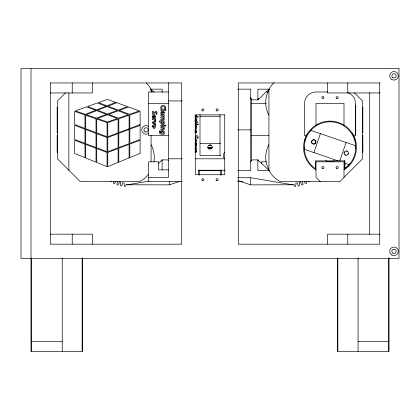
<?xml version="1.0" encoding="UTF-8"?>
<svg xmlns="http://www.w3.org/2000/svg" width="420" height="420" viewBox="0 0 420 420"><rect width="100%" height="100%" fill="white"/><g stroke="black" fill="none" stroke-linecap="round" stroke-linejoin="round"><path stroke-width="0.63" d="M344.799 168.499L344.815 160.871L344.799 168.499L348.274 165.622L350.401 163.191M344.075 152.996L344.389 151.977M348.353 153.2L348.044 154.219M117.579 181.388L116.97 184.06A0.714 0.714 0 0 0 117.422 184.963A0.714 0.714 0 0 0 118.325 184.517L119.527 181.907L120.803 182.249L120.54 185.11A0.714 0.714 0 0 0 121.102 185.95A0.714 0.714 0 0 0 121.942 185.388L122.75 182.774L124.105 182.952L124.21 185.687A0.714 0.714 0 0 0 124.877 186.448A0.714 0.714 0 0 0 125.638 185.782L125.816 184.753L169.281 184.879L179.078 181.613M195.022 120.425C195.163 118.755 196.712 118.965 195.878 120.498L196.644 120.498C197.19 119.495 196.392 117.49 195.095 118.409M195.079 152.407C197.358 152.586 197.284 148.633 195.022 148.848M304.075 142.364L306.175 136.08L307.797 133.182M313.913 152.57L320.413 133.655M339.764 160.876L346.091 142.475M113.972 181.472L113.573 182.548A0.714 0.714 0 0 0 113.899 183.509A0.714 0.714 0 0 0 114.854 183.183L115.731 181.792M195.037 142.884L196.697 142.884L196.697 143.855L196.072 143.855L196.586 144.207L196.718 145.005L195.815 145.005L195.857 144.275L194.975 143.855M250.719 97.724A2.373 2.373 0 0 0 252.861 99.871L257.864 99.871L257.864 89.156L269.173 89.156L266.647 95.251A27.505 27.505 0 0 0 268.774 114.98M195.132 137.114C195.689 134.054 199.316 136.038 197.93 138.411L197.001 138.411C197.978 135.581 195.899 136.967 195.09 138.547M161.422 160.949L162.136 159.878L167.139 159.878A2.42 2.42 0 0 1 168.588 160.571M258.935 98.264L257.864 99.871L269.173 89.156M309.603 131.859L311.729 129.428A25.72 25.72 0 0 1 349.209 130.426A25.72 25.72 0 0 1 345.86 167.769M65.662 92.71L57.435 100.942L57.435 158.807L80.294 181.666L139.582 181.666L140.695 181.104A27.505 27.505 0 0 0 148.449 174.316M158.366 163.448L162.136 159.878L162.136 169.964M317.452 124.262L314.638 126.016A26.434 26.434 0 0 0 314.291 168.782L315.998 169.885M344.001 169.885L345.366 169.034A26.434 26.434 0 0 0 345.707 126.268L342.919 124.467A26.434 26.434 0 0 0 317.447 124.262M195.037 145.661L196.697 145.068L196.697 146.108L195.127 146.564M126.782 184.879L148.675 181.204M237.862 180.595L250.719 184.879L294.184 184.753L294.362 185.782A0.714 0.714 0 0 0 295.123 186.448A0.714 0.714 0 0 0 295.79 185.687L295.895 182.952L297.25 182.774L298.058 185.388A0.714 0.714 0 0 0 298.898 185.95A0.714 0.714 0 0 0 299.46 185.11L299.197 182.249L300.473 181.907L301.675 184.517A0.714 0.714 0 0 0 302.579 184.963A0.714 0.714 0 0 0 303.03 184.06L302.421 181.388M195.059 151.421C196.34 151.667 196.287 149.588 195.032 149.83M195.227 127.874L196.035 127.292L195.269 126.646M195.174 142.254C197.421 142.459 197.127 138.81 194.985 139.099M195.41 128.835C196.718 129.113 197.305 127.255 196.166 126.646L196.697 126.646L196.697 125.675L195.037 125.675M199.999 143.435L220.573 143.435M50.185 82.955L181.708 82.955L181.708 244.178L50.29 244.178L50.29 82.955M380.195 82.955L238.292 82.955L238.292 244.178L379.712 244.178L379.712 82.955M151.972 91.927L150.827 89.156L162.136 89.156L162.136 92.305M237.731 89.156L250.719 89.156L250.719 170.594L237.731 170.594M168.567 91.97L148.565 91.97L148.565 135.702L168.567 135.702M266.275 91.97L268.212 91.97M327.731 91.97L316.717 91.97A11.429 11.429 0 0 0 304.568 103.378L304.568 135.702L306.385 135.702M50.185 92.957L92.437 92.957L92.437 82.955M380.195 92.957L327.563 92.957L327.563 82.955M168.567 100.942L182.275 100.942M148.565 103.378L168.567 103.378M251.433 103.378L266.275 103.378M355.43 105.294L355.719 105.257L355.719 108.869L355.43 108.869M355.43 105.299L355.719 105.299M355.43 105.41L355.719 105.425M355.43 105.641L355.719 105.604M355.43 105.871L355.719 105.871M355.43 105.945L355.719 105.945M355.43 106.208L355.719 106.208M355.43 106.323L355.719 106.312M355.43 106.402L355.719 106.397M355.43 106.517L355.719 106.517L355.43 106.601M355.43 106.927L355.719 106.895M355.43 107.042L355.719 107.042M355.43 107.184L355.719 107.205M355.43 107.42L355.719 107.473M355.43 107.541L355.719 107.541M355.43 107.735L355.719 107.725M355.43 107.798L355.719 107.798M355.43 108.04L355.719 108.04M355.43 108.281L355.719 108.355L355.43 108.365M355.43 109.583L355.719 109.583L355.719 110.549L355.43 110.549M355.43 111.242L355.719 111.19L355.719 114.445M355.43 111.305L355.719 111.305M355.43 111.358L355.719 111.332M355.43 111.499L355.719 111.458M355.43 111.568L355.719 111.578M355.43 111.62L355.719 111.599M355.719 111.767L355.43 111.762L355.719 111.814M355.43 111.904L355.719 111.888M355.43 112.051L355.719 112.072M355.43 112.35L355.719 112.371M355.43 112.392L355.719 112.392M355.43 112.487L355.719 112.523M355.43 112.618L355.719 112.586M355.43 112.707L355.719 112.707M355.43 112.749L355.719 112.817M355.43 112.886L355.719 112.886M355.43 112.938L355.719 112.943M355.43 113.033L355.719 113.033M355.43 113.09L355.719 113.143M355.43 113.222L355.719 113.227M355.43 113.4L355.719 113.348M355.43 113.447L355.719 113.447M355.43 113.6L355.719 113.6M355.43 113.731L355.719 113.72M355.43 113.815L355.719 113.794M355.43 113.946L355.719 113.946M355.43 113.967L355.719 114.025M355.43 114.056L355.719 114.124L355.43 114.182M355.43 114.24L355.719 114.24M355.43 114.377L355.719 114.324M355.43 114.445L355.719 114.413M355.43 114.975L355.719 114.959M355.43 115.049L355.719 115.038M355.43 115.4L355.719 115.369M355.43 116.13L355.719 116.114M355.719 116.151L355.43 116.23L355.719 116.303M199.999 116.293L220.001 116.293M355.43 116.335L355.719 116.335M195.037 116.429L196.697 116.429L196.697 117.395L195.037 117.395M355.43 116.434L355.719 116.424M355.43 116.571L355.719 116.55M355.43 116.603L355.719 116.603M355.43 116.718L355.719 116.718M355.43 116.823L355.719 116.792M355.43 117.064L355.719 117.101M355.719 117.138L355.43 117.175L355.719 117.269M355.43 117.343L355.719 117.353M355.43 117.464L355.719 117.464M355.43 117.553L355.719 117.621M355.43 117.684L355.719 117.684M355.43 117.794L355.719 117.794M355.43 117.831L355.719 117.857M355.43 118.067L355.719 118.067L355.43 118.109M355.43 118.204L355.719 118.241M355.43 118.461L355.719 118.435M355.43 118.671L355.719 118.671M355.43 118.713L355.719 118.766M355.43 118.913L355.719 118.913M355.43 119.086L355.719 119.107M355.43 119.191L355.719 119.191M355.43 119.228L355.719 119.228M355.43 119.364L355.719 119.364M355.43 119.585L355.719 119.585M355.43 119.684L355.719 119.684L355.43 119.768M355.719 119.842L355.43 119.879L355.719 119.921M355.43 120.036L355.719 120.041M355.43 120.125L355.719 120.104M355.43 120.194L355.719 120.194M355.43 120.278L355.719 120.278M355.43 120.404L355.719 120.404M355.43 120.572L355.719 120.572M355.43 120.635L355.719 120.635M355.43 120.834L355.719 120.834M355.43 120.897L355.719 120.897M355.43 121.023L355.719 121.023M194.927 121.538L195.972 121.538L195.972 120.992L196.697 120.992L196.697 121.538L197.426 121.538L197.704 122.504L196.697 122.504L196.697 123.26L195.972 123.26L195.972 122.504L195.037 122.504M355.43 121.979L355.719 121.979M355.43 122.084L355.719 122.031M355.719 122.393L355.43 122.43L355.719 122.467M355.43 122.546L355.719 122.546M355.43 122.645L355.719 122.672M355.43 122.755L355.719 122.729M355.43 122.845L355.719 122.845M355.43 122.934L355.719 122.934M355.43 123.039L355.719 122.997M355.43 123.086L355.719 123.128M355.43 123.181L355.719 123.181M355.43 123.254L355.719 123.265M355.43 123.396L355.719 123.386M355.43 123.443L355.719 123.412M355.43 123.543L355.719 123.543M355.43 123.653L355.719 123.653M195.037 123.837L196.697 123.837L196.697 124.808L195.037 124.808M355.43 123.8L355.719 123.8M355.43 123.884L355.719 123.884M355.43 124.079L355.719 124.021M355.43 124.236L355.719 124.205M355.43 124.346L355.719 124.331M355.43 124.436L355.719 124.409L355.719 114.928M355.43 124.709L355.719 124.709L355.719 130.106M355.43 124.798L355.719 124.803M355.43 124.945L355.719 124.955M355.43 125.039L355.719 125.039M355.43 125.113L355.719 125.113M355.43 125.197L355.719 125.171M355.719 125.375L355.43 125.38L355.719 125.438M355.43 125.601L355.719 125.601M355.43 125.717L355.719 125.717M355.43 125.827L355.719 125.827M355.43 125.864L355.719 125.874M355.43 125.979L355.719 126.011M355.43 126.121L355.719 126.1M355.43 126.168L355.719 126.126M355.43 126.814L355.719 126.814M355.43 126.835L355.719 126.871M355.43 126.945L355.719 126.95M355.43 127.055L355.719 127.061M355.43 127.202L355.719 127.213M355.43 127.491L355.719 127.512M355.43 127.754L355.719 127.769M355.43 127.922L355.719 127.922M355.43 127.964L355.719 127.969M355.43 128.1L355.719 128.116M355.43 128.137L355.719 128.21L355.43 128.242M355.43 128.31L355.719 128.378M355.43 128.562L355.719 128.562M355.43 128.667L355.719 128.667M355.43 128.814L355.719 128.814M355.43 129.003L355.719 128.998M355.43 129.145L355.719 129.145M355.43 129.26L355.719 129.26M355.43 129.486L355.719 129.486M355.43 129.675L355.719 129.675M237.794 129.875L250.719 129.875M355.43 129.833L355.719 129.833M355.43 129.953L355.719 129.953M355.43 130.037L355.719 130.037L355.43 130.106M355.43 130.741L355.719 130.741L355.719 134.153L355.43 134.153M355.43 130.762L355.719 130.846M355.43 130.951L355.719 130.972M355.43 131.035L355.719 131.035M355.43 131.119L355.719 131.155M355.43 131.323L355.719 131.323M355.43 131.381L355.719 131.381M355.43 131.502L355.719 131.502M355.43 131.555L355.719 131.555M355.43 131.639L355.719 131.639M355.43 131.775L355.719 131.775M355.43 131.822L355.719 131.822M194.959 131.922C196.277 132.263 196.35 130.179 194.975 130.452M355.43 131.922L355.719 131.927M355.43 132.043L355.719 132.043M355.43 132.08L355.719 132.106M355.43 132.174L355.719 132.174M355.43 132.321L355.719 132.321M355.43 132.447L355.719 132.447M355.43 132.536L355.719 132.542M194.922 132.883L196.697 132.883L196.697 131.911L196.303 131.896C197.495 131.008 196.24 129.213 194.938 129.47M355.43 132.893L355.719 132.893M355.43 132.983L355.719 133.019M355.43 133.108L355.719 133.108M355.43 133.192L355.719 133.14M355.43 133.334L355.719 133.334M355.43 133.623L355.719 133.623M355.43 133.854L355.719 133.854M355.43 134.022L355.719 134.022M251.433 135.702L268.858 135.702M353.598 135.702L355.43 135.702L355.43 103.378A11.429 11.429 0 0 0 347.986 92.663M209.05 145.446L210.992 145.446M209.05 145.462L210.992 145.462M207.753 147.462L212.289 147.462M207.753 147.919L212.289 147.919M208.399 148.407L211.638 148.407M220.573 155.589L199.999 155.589L199.999 114.571M168.567 158.807L182.275 158.807M195.337 158.807L224.716 158.807L224.48 158.624A4.284 4.284 0 0 1 224.48 152.56M344.799 160.876L315.368 160.876L315.368 168.866M266.438 161.81L261.434 161.81L261.434 163.674M168.567 169.885L158.566 169.885L158.566 161.81L148.565 161.81L148.565 181.666L182.333 181.666M198.571 170.237L225.146 170.237M268.774 144.769A27.505 27.505 0 0 0 266.647 164.498L269.173 170.594L257.864 170.594L257.864 159.878L252.861 159.878A2.42 2.42 0 0 0 250.719 162.02M199.285 170.735L220.715 170.735M148.565 177.371L168.567 177.371L168.567 82.651M237.731 177.739L250.719 177.739L293.218 184.879M237.668 181.666L242.86 181.666M50.185 234.176L92.437 234.176L92.437 244.178M380.195 234.176L327.563 234.176L327.563 244.178M31.285 341.334L62.234 341.334M358.055 341.334L388.999 341.334M346.453 150.969L347.45 151.347M345.975 155.227L345.019 154.875A2.142 2.142 0 0 1 345.277 151.168A2.142 2.142 0 0 1 348.353 153.242A2.142 2.142 0 0 1 345.019 154.875L345.019 154.875M195.037 115.463L196.697 115.941L196.697 115.043M195.116 147.116L196.697 147.583L196.697 148.601L195.037 147.977M310.894 130.384L355.625 145.751M304.379 149.299L338.079 160.876M344.799 163.186L349.109 164.666M315.368 168.651L313.084 166.898A25.72 25.72 0 0 1 311.729 129.428M269.173 170.594L257.864 159.878L258.578 160.949M150.827 89.156L154.124 92.279M354.338 92.71L362.565 100.942L362.565 158.807L339.707 181.666L280.34 181.666L277.557 179.991A27.505 27.505 0 0 1 270.333 172.636L268.926 170.21L268.926 89.492L270.596 86.725A27.505 27.505 0 0 1 273.929 82.761M320.287 181.666L315.998 177.382L315.998 161.81L344.001 161.81L344.001 177.371M304.269 181.792L305.146 183.183A0.714 0.714 0 0 0 306.101 183.509A0.714 0.714 0 0 0 306.427 182.548L306.028 181.472M151.074 89.57L149.956 87.554A27.505 27.505 0 0 0 146.37 83.06M352.433 133.544L354.007 136.463L356.003 142.779M355.593 144.984L355.709 148.208M304.29 146.837L304.411 150.066M388.999 257.87L388.999 351.335L337.565 351.335L337.565 257.896M388.715 257.87L388.715 351.335M369.71 92.783L369.71 234.344M362.854 107.005L362.854 110.654M362.854 110.806L362.854 115.941M362.854 116.356L362.854 117.485M362.854 118.178L362.854 120.692M362.854 120.992L362.854 123.26M362.854 123.769L362.854 124.892M362.854 125.675L362.854 128.835M362.854 129.47L362.854 132.883M362.854 135.46L362.854 138.611M362.854 139.099L362.854 142.254M362.854 142.884L362.854 148.601M362.854 148.848L362.854 152.407M358.055 257.87L358.055 351.335M347.765 82.955L347.765 92.957M347.765 234.176L347.765 244.178M344.001 125.165L344.001 103.378L315.998 103.378L315.998 125.165M337.848 257.896L337.848 351.335M251.433 98.679L251.433 160.923M250.719 177.739L250.719 184.879M221.429 170.168L221.429 174.835M220.715 169.901L220.715 175.14M220.001 114.571L220.001 155.589M199.285 169.901L199.285 175.14M198.571 170.168L198.571 174.835M169.281 181.634L169.281 184.879M151.074 89.492L151.074 92.19M151.074 135.429L151.074 161.648M82.436 257.896L82.436 351.335L31.001 351.335L31.001 68.665M82.152 257.896L82.152 351.335M72.235 82.955L72.235 92.957M72.235 234.176L72.235 244.178M68.864 92.767L68.864 170.237M62.234 257.87L62.234 351.335M57.146 107.005L57.146 110.654M57.146 110.806L57.146 115.941M57.146 116.356L57.146 117.485M57.146 118.178L57.146 120.692M57.146 120.992L57.146 123.26M57.146 123.769L57.146 124.892M57.146 125.675L57.146 128.835M57.146 129.47L57.146 132.883M57.146 135.46L57.146 138.611M57.146 139.099L57.146 142.254M57.146 142.884L57.146 148.601M57.146 148.848L57.146 152.407M31.285 257.87L31.285 351.335M151.226 144.769A27.505 27.505 0 0 1 153.904 161.941M148.502 133.403A4.284 4.284 0 0 1 142.769 132.605A4.284 4.284 0 0 1 143.062 126.819A4.284 4.284 0 0 1 148.853 126.609M111.311 181.645A0.714 0.714 0 0 1 110.764 181.681M334.325 160.844A14.002 14.002 0 0 1 325.673 160.844M309.236 181.681A0.714 0.714 0 0 1 308.69 181.645M196.665 151.384A1.522 1.522 0 0 1 196.066 152.145M196.76 119.306A2.877 2.877 0 0 1 196.644 120.498M195.857 144.275A0.851 0.851 0 0 1 195.815 145.005M311.651 141.761C311.278 144.679 316.139 144.8 315.929 141.876A2.142 2.142 0 0 0 314.869 140.107C313.598 139.298 311.735 140.254 311.651 141.761M156.277 113.143L155.957 114.24L156.886 114.24C157.915 106.439 151.567 117.317 153.5 111.305L152.507 111.305C151.862 112.466 152.292 114.886 154.046 114.377C154.954 114.083 155.704 111.032 156.277 113.143M164.293 112.749C164.409 114.56 161.989 114.203 160.886 114.145L160.886 113.222L161.369 113.222C159.191 111.116 163.926 110.239 163.044 113.227L163.622 112.623L163.265 111.499L164.01 111.499L164.293 112.749M165.622 107.725L165.443 108.869L164.488 108.869C166.352 105.593 160.025 105.688 161.968 108.869L161.054 108.869C159.038 105.2 165.716 103.735 165.622 107.725M152.276 116.23L152.502 117.794L153.216 117.794L152.996 116.434L153.72 115.894L153.72 118.083C158.188 118.304 153.683 112.245 152.276 116.23M152.276 126.058C155.048 133.87 157.936 120.209 152.276 126.058M159.374 131.502C158.634 134.358 162.304 134.668 164.215 134.153L164.215 133.182L163.816 133.172C166.236 130.106 158.676 130.142 161.375 133.182L160.204 132.731L160.351 131.035L159.521 131.035L159.374 131.502M164.293 119.107L163.537 120.125L160.886 120.194L160.886 119.228L163.118 119.191L163.548 118.671L163.06 118.109L160.886 118.067L160.886 117.101L163.133 117.064L163.548 116.55L163.07 115.988L160.886 115.946L160.886 114.975L164.215 114.975L164.215 115.946L163.695 115.946L164.257 117.353L163.663 117.989L164.293 119.107M164.293 129.003L163.522 130.037L160.886 130.106L160.886 129.145L163.097 129.108L163.548 128.562L163.091 127.964L160.886 127.922L160.886 126.95L164.215 126.95L164.215 127.922L163.684 127.922L164.293 129.003M164.293 123.086C164.194 125.722 159.227 124.021 161.285 121.994L159.359 121.994L159.359 121.023L164.215 121.023L164.215 121.994L163.706 121.994L164.293 123.086M154.875 120.404L154.775 120.834L155.673 120.834L155.542 120.036L155.027 119.684L155.657 119.684L155.657 118.713L152.329 118.713L152.329 119.684L154.324 119.732L154.875 120.404M311.645 141.939L311.645 141.986A2.142 2.142 0 0 0 312.701 143.803L313.772 144.091A2.142 2.142 0 0 0 315.698 142.921C316.423 141.587 315.352 139.802 313.84 139.813A2.142 2.142 0 0 0 311.871 140.989L311.645 141.939M161.532 112.35L161.716 113.033L162.477 113.227L162.241 112.203L161.532 112.35M165.79 125.601C164.698 127.486 164.692 123.722 165.79 125.601M198.272 116.918C197.185 118.802 197.179 115.038 198.272 116.918M198.272 124.331C197.185 126.215 197.179 122.451 198.272 124.331M153.053 126.121C153.741 129.943 156.933 124.031 153.053 126.121M155.069 116.571L154.324 117.175L154.324 115.889L155.069 116.571M196.114 140.742L195.368 141.346L195.368 140.059L196.114 140.742M163.548 122.729L163.322 123.265L162.635 123.443L161.837 123.239L161.553 122.672L161.779 122.173L162.645 121.979L163.548 122.729M163.548 132.489L163.322 132.993L162.472 133.192L161.553 132.447L161.805 131.922L162.488 131.722L163.27 131.927L163.548 132.489M118.088 162.409L107.772 166.64L107.772 152.465L118.088 148.565L118.088 162.409M129.097 157.899L118.802 162.12L118.802 148.297L129.097 144.401L129.097 157.899M140.112 153.389L129.817 157.605L129.817 144.134L140.112 140.238L140.112 153.389M95.634 110.276L85.334 114.329L75.39 110.88L86.604 106.859L95.634 110.276M105.977 106.202L96.621 109.888L87.638 106.486L97.44 102.974L105.977 106.202M115.71 102.37L106.969 105.814L98.474 102.601L107.415 99.393L115.71 102.37M96.626 110.654L86.373 114.686L96.369 118.151L106.517 114.398L96.626 110.654M106.974 106.58L97.618 110.261L107.541 114.02L117.191 110.45L106.974 106.58M116.734 102.737L107.961 106.192L118.214 110.072L127.538 106.622L116.734 102.737M118.088 132.872L107.772 136.768L107.772 122.609L118.088 119.033L118.088 132.872M129.097 128.709L118.802 132.599L118.802 118.781L129.097 115.211L129.097 128.709M140.112 124.546L129.817 128.436L129.817 114.965L140.112 111.389L140.112 124.546M118.088 133.633L107.772 137.534L107.772 151.699L118.088 147.803L118.088 133.633M129.097 129.47L118.802 133.366L118.802 147.53L129.097 143.64L129.097 129.47M140.112 125.307L129.817 129.203L129.817 143.367L140.112 139.477L140.112 125.307M107.536 114.781L97.435 118.519L107.415 121.979L117.401 118.514L107.536 114.781M118.209 110.833L108.559 114.403L118.451 118.151L128.41 114.692L118.209 110.833M128.583 106.995L119.233 110.455L129.465 114.329L139.398 110.88L128.583 106.995M155.657 120.897L152.329 122.084L152.329 123.181L155.657 124.43L155.657 123.412L152.985 122.656L155.657 121.936L155.657 120.897M399 68.665L21 68.665L21 258.463L399 258.463L399 68.665M355.719 106.685L355.43 106.685L355.719 106.706M355.719 108.596L355.43 108.607L355.719 108.628M165.811 109.583L160.886 109.583L160.886 110.549L165.811 110.549L165.811 109.583M355.719 112.203L355.43 112.198L355.719 112.214M224.716 114.87L195.284 114.87L195.284 174.736L224.716 174.736L224.716 114.87M355.719 115.18L355.43 115.18L355.719 115.195M355.719 115.615L355.43 115.615L355.719 115.647M355.719 115.946L355.43 115.946L355.719 115.973M355.719 116.912L355.43 116.912L355.719 116.96M355.719 122.173L355.43 122.173L355.719 122.189M164.215 125.113L160.886 125.113L160.886 126.079L164.215 126.079L164.215 125.113M355.719 126.467L355.43 126.446L355.719 126.473M355.719 132.731L355.43 132.731L355.719 132.788M210.137 144.869L209.864 144.869A2.142 2.142 0 0 0 208.168 148.118A2.142 2.142 0 0 0 211.832 148.118A2.142 2.142 0 0 0 210.137 144.869M323.069 96.611L322.791 96.59A1.071 1.071 0 0 0 321.815 97.913A1.071 1.071 0 0 0 323.284 98.642A1.071 1.071 0 0 0 323.752 97.067L323.069 96.611M84.987 114.965L74.671 111.389L74.671 124.546L84.987 128.441L84.987 114.965M96.017 118.787L85.701 115.211L85.701 128.709L96.017 132.605L96.017 118.787M107.058 122.609L96.731 119.033L96.731 132.872L107.058 136.773L107.058 122.609M84.987 129.203L74.671 125.307L74.671 139.477L84.987 143.367L84.987 129.203M96.017 133.366L85.701 129.47L85.701 143.64L96.017 147.535L96.017 133.366M107.058 137.534L96.731 133.633L96.731 147.803L107.058 151.699L107.058 137.534M84.987 144.134L74.671 140.238L74.671 153.51L84.987 157.694L84.987 144.134M96.017 148.297L85.701 144.401L85.701 157.983L96.017 162.162L96.017 148.297M107.058 152.465L96.731 148.565L96.731 162.456L107.058 166.64L107.058 152.465M145 131.728A2.142 2.142 0 0 0 148.218 129.875A2.142 2.142 0 0 0 145 128.016A2.142 2.142 0 0 0 145 131.728M392.926 253.176A2.142 2.142 0 0 0 396.144 251.317A2.142 2.142 0 0 0 392.926 249.464A2.142 2.142 0 0 0 392.926 253.176M392.8 77.585A2.142 2.142 0 0 0 396.139 75.962A2.142 2.142 0 0 0 393.062 73.883A2.142 2.142 0 0 0 392.8 77.585M336.604 168.452A1.071 1.071 0 0 0 338.216 167.533A1.071 1.071 0 0 0 336.614 166.598A1.071 1.071 0 0 0 336.604 168.452M336.609 98.59A1.071 1.071 0 0 0 338.216 97.661A1.071 1.071 0 0 0 336.609 96.731A1.071 1.071 0 0 0 336.609 98.59M322.319 168.457A1.071 1.071 0 0 0 323.93 167.528A1.071 1.071 0 0 0 322.319 166.598A1.071 1.071 0 0 0 322.319 168.457M216.61 180.668A1.071 1.071 0 0 0 218.216 179.739A1.071 1.071 0 0 0 216.61 178.81A1.071 1.071 0 0 0 216.61 180.668M202.319 180.668A1.071 1.071 0 0 0 203.926 179.739A1.071 1.071 0 0 0 202.319 178.81A1.071 1.071 0 0 0 202.319 180.668M216.61 110.796A1.071 1.071 0 0 0 218.216 109.872A1.071 1.071 0 0 0 216.61 108.943A1.071 1.071 0 0 0 216.61 110.796M202.319 110.796A1.071 1.071 0 0 0 203.926 109.872A1.071 1.071 0 0 0 202.319 108.943A1.071 1.071 0 0 0 202.319 110.796M391.855 79.522A4.284 4.284 0 0 0 398.286 75.81A4.284 4.284 0 0 0 391.855 72.098A4.284 4.284 0 0 0 391.855 79.522M391.855 255.029A4.284 4.284 0 0 0 398.286 251.317A4.284 4.284 0 0 0 391.855 247.606A4.284 4.284 0 0 0 391.855 255.029"/></g></svg>
